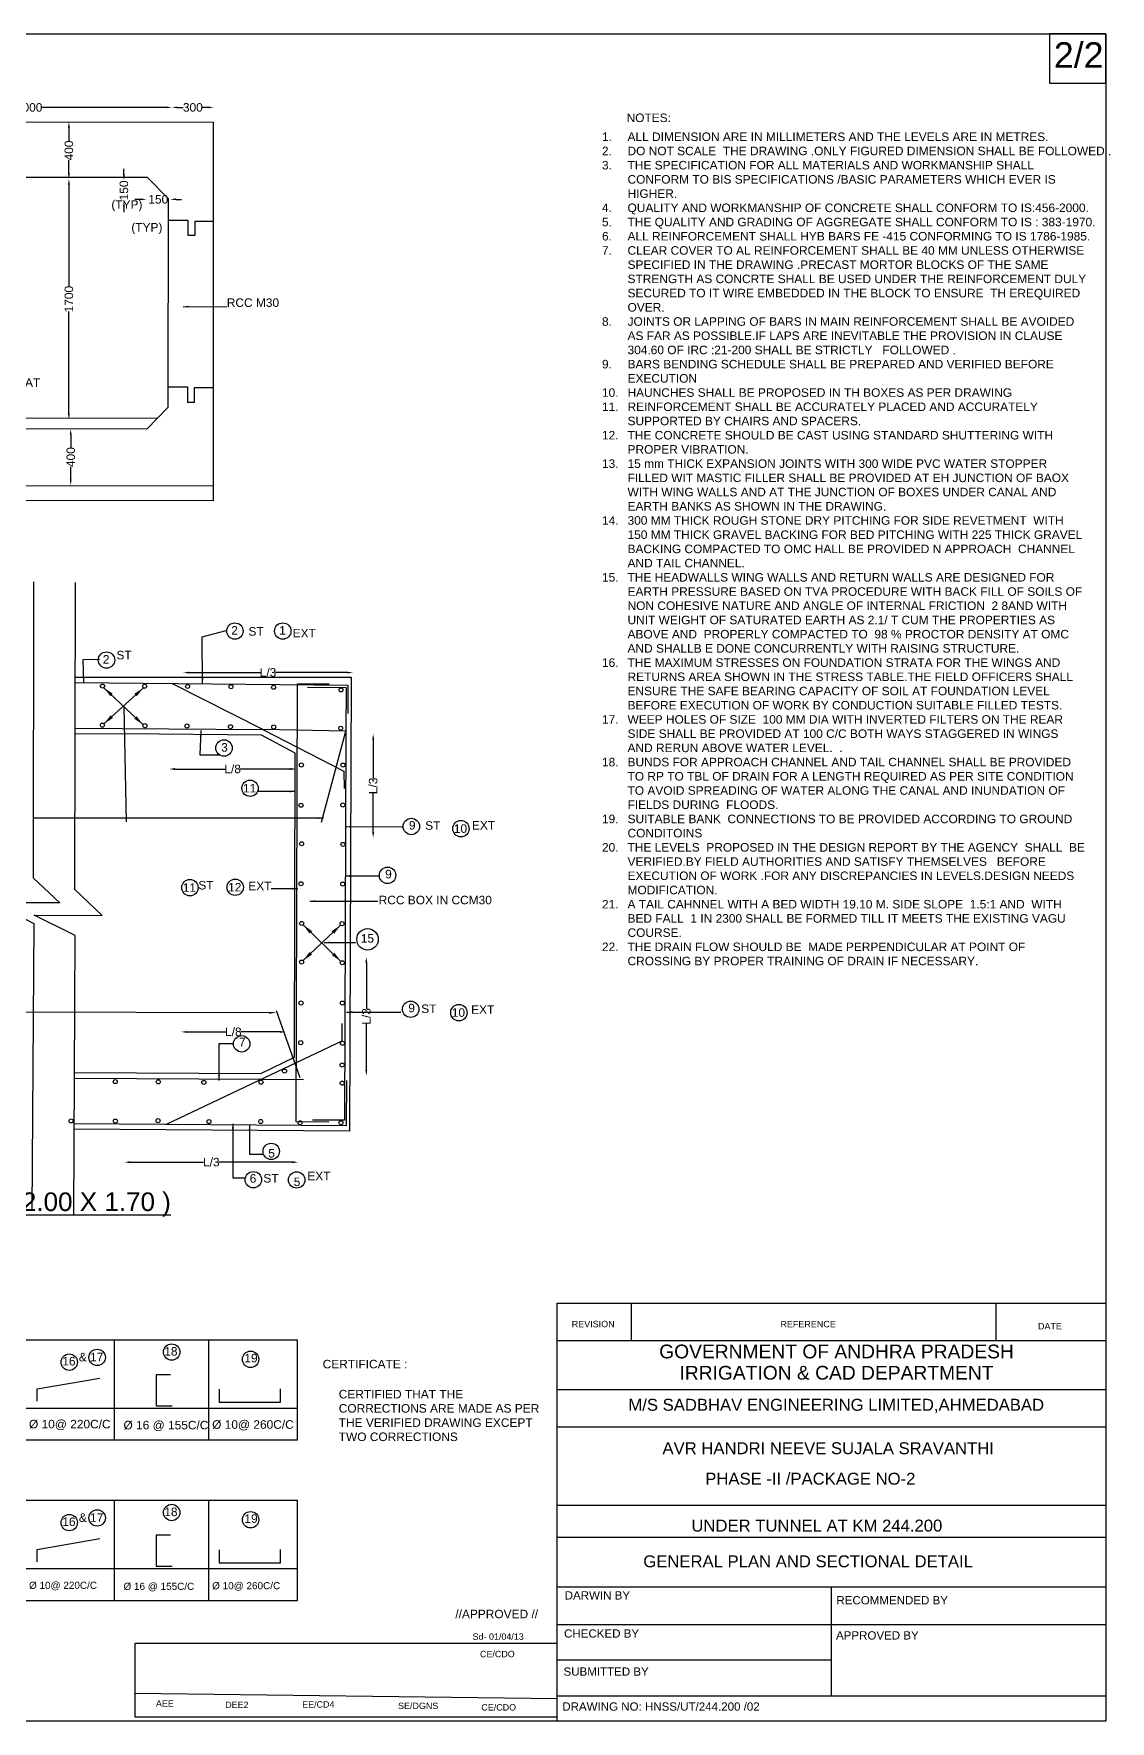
# Model space of a CAD drawing. Header units: millimetres. Extents: x 5124 to 5406002, y 2311 to 17238519.
# Drawn here: x 5220748 to 5228322, y 17187077 to 17198954 of the extents above; entities that cross this region are included whole.
import ezdxf

# ---------------------------------------------------------------- set-up
doc = ezdxf.new("R2010")
doc.units = ezdxf.units.MM
doc.header["$MEASUREMENT"] = 0
for name, color, linetype in [('DIMENSION', 7, 'Continuous'), ('DRAWING', 50, 'Continuous'), ('TEXT', 7, 'Continuous')]:
    doc.layers.add(name, color=color, linetype=linetype)
doc.styles.get("Standard").update_dxf_attribs({"font": 'arial.ttf', "height": 60})
doc.dimstyles.get("Standard").update_dxf_attribs({"dimtxt": 60, "dimasz": 40, "dimexe": 0.18, "dimexo": 0.0625, "dimgap": 0.09, "dimtad": 0, "dimdec": 0, "dimzin": 0, "dimdsep": 46, "dimtxsty": 'Standard', "dimcen": 0.09, "dimse1": 1, "dimse2": 1, "dimadec": 0, "dimazin": 0, "dimtfac": 1, "dimtdec": 0, "dimtofl": 0, "dimtmove": 0, "dimatfit": 3, "dimfxl": 1, "dimtolj": 1, "dimtzin": 0, "dimarcsym": 0})

# ---------------------------------------------------------------- blocks, each defined once
blk = doc.blocks.new('*D11')
at = {"layer": 'Defpoints', "color": 0, "transparency": 16777216}
for p in [(5219710, 17198439), (5221719, 17198439), (5221719, 17198435)]:
    blk.add_point(p, dxfattribs=at)
at = {"layer": 'DIMENSION', "color": 0, "lineweight": -2, "transparency": 16777216}
for p, q in [((5219750, 17198435), (5220625, 17198435)), ((5221679, 17198435), (5220805, 17198435))]:
    blk.add_line(p, q, dxfattribs=at)
at = {"layer": 'DIMENSION', "color": 0, "transparency": 16777216}
for points in [[(5219750, 17198442), (5219750, 17198429), (5219710, 17198435)], [(5221679, 17198442), (5221679, 17198429), (5221719, 17198435)]]:
    blk.add_solid(points, dxfattribs=at)
at = {"layer": 'DIMENSION', "color": 0, "transparency": 16777216, "insert": (5220715, 17198435), "char_height": 60, "attachment_point": 5}
blk.add_mtext('\\A1;2000', dxfattribs=at)
blk = doc.blocks.new('*D12')
at = {"layer": 'Defpoints', "color": 0, "transparency": 16777216}
for p in [(5221719, 17198439), (5222014, 17198439), (5222014, 17198435)]:
    blk.add_point(p, dxfattribs=at)
at = {"layer": 'DIMENSION', "color": 0, "lineweight": -2, "transparency": 16777216}
for p, q in [((5221759, 17198435), (5221800, 17198435)), ((5221974, 17198435), (5221933, 17198435))]:
    blk.add_line(p, q, dxfattribs=at)
at = {"layer": 'DIMENSION', "color": 0, "transparency": 16777216}
for points in [[(5221759, 17198442), (5221759, 17198429), (5221719, 17198435)], [(5221974, 17198442), (5221974, 17198429), (5222014, 17198435)]]:
    blk.add_solid(points, dxfattribs=at)
at = {"layer": 'DIMENSION', "color": 0, "transparency": 16777216, "insert": (5221867, 17198435), "char_height": 60, "attachment_point": 5}
blk.add_mtext('\\A1;300', dxfattribs=at)
blk = doc.blocks.new('*D22')
at = {"layer": 'Defpoints', "color": 0, "transparency": 16777216}
for p in [(5221008, 17196172), (5221008, 17196172), (5221007, 17195775)]:
    blk.add_point(p, dxfattribs=at)
at = {"layer": 'DIMENSION', "color": 0, "lineweight": -2, "transparency": 16777216}
for p, q in [((5221008, 17196132), (5221008, 17196041)), ((5221008, 17195815), (5221008, 17195906))]:
    blk.add_line(p, q, dxfattribs=at)
at = {"layer": 'DIMENSION', "color": 0, "transparency": 16777216}
for points in [[(5221001, 17196132), (5221014, 17196132), (5221008, 17196172)], [(5221001, 17195815), (5221014, 17195815), (5221008, 17195775)]]:
    blk.add_solid(points, dxfattribs=at)
at = {"layer": 'DIMENSION', "color": 0, "transparency": 16777216, "insert": (5221008, 17195974), "char_height": 60, "attachment_point": 5, "rotation": 90}
blk.add_mtext('\\A1;400', dxfattribs=at)
blk = doc.blocks.new('*D23')
at = {"layer": 'Defpoints', "color": 0, "transparency": 16777216}
for p in [(5220995, 17197932), (5221005, 17197932), (5221008, 17196241)]:
    blk.add_point(p, dxfattribs=at)
at = {"layer": 'DIMENSION', "color": 0, "lineweight": -2, "transparency": 16777216}
for p, q in [((5220995, 17197892), (5220995, 17197173)), ((5220995, 17196281), (5220995, 17197000))]:
    blk.add_line(p, q, dxfattribs=at)
at = {"layer": 'DIMENSION', "color": 0, "transparency": 16777216}
for points in [[(5220988, 17197892), (5221002, 17197892), (5220995, 17197932)], [(5220988, 17196281), (5221002, 17196281), (5220995, 17196241)]]:
    blk.add_solid(points, dxfattribs=at)
at = {"layer": 'DIMENSION', "color": 0, "transparency": 16777216, "insert": (5220995, 17197086), "char_height": 60, "attachment_point": 5, "rotation": 90}
blk.add_mtext('\\A1;1700', dxfattribs=at)
blk = doc.blocks.new('*D24')
at = {"layer": 'Defpoints', "color": 0, "transparency": 16777216}
for p in [(5220995, 17198333), (5221005, 17198333), (5221005, 17197932)]:
    blk.add_point(p, dxfattribs=at)
at = {"layer": 'DIMENSION', "color": 0, "lineweight": -2, "transparency": 16777216}
for p, q in [((5220995, 17198293), (5220995, 17198200)), ((5220995, 17197972), (5220995, 17198065))]:
    blk.add_line(p, q, dxfattribs=at)
at = {"layer": 'DIMENSION', "color": 0, "transparency": 16777216}
for points in [[(5220988, 17198293), (5221002, 17198293), (5220995, 17198333)], [(5220988, 17197972), (5221002, 17197972), (5220995, 17197932)]]:
    blk.add_solid(points, dxfattribs=at)
at = {"layer": 'DIMENSION', "color": 0, "transparency": 16777216, "insert": (5220995, 17198132), "char_height": 60, "attachment_point": 5, "rotation": 90}
blk.add_mtext('\\A1;400', dxfattribs=at)
blk = doc.blocks.new('*D30')
at = {"layer": 'Defpoints', "color": 0, "transparency": 16777216}
for p in [(5221701, 17193769), (5222594, 17193779), (5222594, 17193769)]:
    blk.add_point(p, dxfattribs=at)
at = {"layer": 'DIMENSION', "color": 0, "lineweight": -2, "transparency": 16777216}
for p, q in [((5221741, 17193779), (5222094, 17193779)), ((5222554, 17193779), (5222201, 17193779))]:
    blk.add_line(p, q, dxfattribs=at)
at = {"layer": 'DIMENSION', "color": 0, "transparency": 16777216}
for points in [[(5221741, 17193786), (5221741, 17193772), (5221701, 17193779)], [(5222554, 17193786), (5222554, 17193772), (5222594, 17193779)]]:
    blk.add_solid(points, dxfattribs=at)
at = {"layer": 'DIMENSION', "color": 0, "transparency": 16777216, "insert": (5222147, 17193779), "char_height": 60, "attachment_point": 5}
blk.add_mtext('\\A1;L/8', dxfattribs=at)
blk = doc.blocks.new('*D31')
at = {"layer": 'Defpoints', "color": 0, "transparency": 16777216}
for p in [(5223084, 17194025), (5223084, 17193295), (5223136, 17193295)]:
    blk.add_point(p, dxfattribs=at)
at = {"layer": 'DIMENSION', "color": 0, "lineweight": -2, "transparency": 16777216}
for p, q in [((5223136, 17193985), (5223136, 17193713)), ((5223136, 17193335), (5223136, 17193606))]:
    blk.add_line(p, q, dxfattribs=at)
at = {"layer": 'DIMENSION', "color": 0, "transparency": 16777216}
for points in [[(5223129, 17193985), (5223143, 17193985), (5223136, 17194025)], [(5223129, 17193335), (5223143, 17193335), (5223136, 17193295)]]:
    blk.add_solid(points, dxfattribs=at)
at = {"layer": 'DIMENSION', "color": 0, "transparency": 16777216, "insert": (5223136, 17193660), "char_height": 60, "attachment_point": 5, "rotation": 90}
blk.add_mtext('\\A1;L/3', dxfattribs=at)
blk = doc.blocks.new('*D32')
at = {"layer": 'Defpoints', "color": 0, "transparency": 16777216}
for p in [(5223088, 17192457), (5223088, 17192457), (5223088, 17191620)]:
    blk.add_point(p, dxfattribs=at)
at = {"layer": 'DIMENSION', "color": 0, "lineweight": -2, "transparency": 16777216}
for p, q in [((5223088, 17192417), (5223088, 17192092)), ((5223088, 17191660), (5223088, 17191985))]:
    blk.add_line(p, q, dxfattribs=at)
at = {"layer": 'DIMENSION', "color": 0, "transparency": 16777216}
for points in [[(5223081, 17192417), (5223094, 17192417), (5223088, 17192457)], [(5223081, 17191660), (5223094, 17191660), (5223088, 17191620)]]:
    blk.add_solid(points, dxfattribs=at)
at = {"layer": 'DIMENSION', "color": 0, "transparency": 16777216, "insert": (5223088, 17192038), "char_height": 60, "attachment_point": 5, "rotation": 90}
blk.add_mtext('\\A1;L/3', dxfattribs=at)
blk = doc.blocks.new('*D33')
at = {"layer": 'Defpoints', "color": 0, "transparency": 16777216}
for p in [(5221386, 17191024), (5222608, 17191024), (5222608, 17191012)]:
    blk.add_point(p, dxfattribs=at)
at = {"layer": 'DIMENSION', "color": 0, "lineweight": -2, "transparency": 16777216}
for p, q in [((5221426, 17191012), (5221943, 17191012)), ((5222568, 17191012), (5222050, 17191012))]:
    blk.add_line(p, q, dxfattribs=at)
at = {"layer": 'DIMENSION', "color": 0, "transparency": 16777216}
for points in [[(5221426, 17191019), (5221426, 17191005), (5221386, 17191012)], [(5222568, 17191019), (5222568, 17191005), (5222608, 17191012)]]:
    blk.add_solid(points, dxfattribs=at)
at = {"layer": 'DIMENSION', "color": 0, "transparency": 16777216, "insert": (5221997, 17191012), "char_height": 60, "attachment_point": 5}
blk.add_mtext('\\A1;L/3', dxfattribs=at)
blk = doc.blocks.new('*D34')
at = {"layer": 'Defpoints', "color": 0, "transparency": 16777216}
for p in [(5221784, 17191937), (5222520, 17191937), (5222520, 17191929)]:
    blk.add_point(p, dxfattribs=at)
at = {"layer": 'DIMENSION', "color": 0, "lineweight": -2, "transparency": 16777216}
for p, q in [((5221824, 17191929), (5222099, 17191929)), ((5222480, 17191929), (5222205, 17191929))]:
    blk.add_line(p, q, dxfattribs=at)
at = {"layer": 'DIMENSION', "color": 0, "transparency": 16777216}
for points in [[(5221824, 17191935), (5221824, 17191922), (5221784, 17191929)], [(5222480, 17191935), (5222480, 17191922), (5222520, 17191929)]]:
    blk.add_solid(points, dxfattribs=at)
at = {"layer": 'DIMENSION', "color": 0, "transparency": 16777216, "insert": (5222152, 17191929), "char_height": 60, "attachment_point": 5}
blk.add_mtext('\\A1;L/8', dxfattribs=at)
blk = doc.blocks.new('*D42')
at = {"layer": 'Defpoints', "color": 0, "transparency": 16777216}
for p in [(5221799, 17194486), (5222993, 17194467), (5222993, 17194458)]:
    blk.add_point(p, dxfattribs=at)
at = {"layer": 'DIMENSION', "color": 0, "lineweight": -2, "transparency": 16777216}
for p, q in [((5221839, 17194458), (5222343, 17194458)), ((5222953, 17194458), (5222449, 17194458))]:
    blk.add_line(p, q, dxfattribs=at)
at = {"layer": 'DIMENSION', "color": 0, "transparency": 16777216}
for points in [[(5221839, 17194464), (5221839, 17194451), (5221799, 17194458)], [(5222953, 17194464), (5222953, 17194451), (5222993, 17194458)]]:
    blk.add_solid(points, dxfattribs=at)
at = {"layer": 'DIMENSION', "color": 0, "transparency": 16777216, "insert": (5222396, 17194458), "char_height": 60, "attachment_point": 5}
blk.add_mtext('\\A1;L/3', dxfattribs=at)
blk = doc.blocks.new('*D52')
at = {"layer": 'Defpoints', "color": 0, "transparency": 16777216}
for p in [(5221380, 17197924), (5221382, 17197924), (5221380, 17197778)]:
    blk.add_point(p, dxfattribs=at)
at = {"layer": 'DIMENSION', "color": 0, "lineweight": -2, "transparency": 16777216}
for p, q in [((5221382, 17197964), (5221382, 17198004)), ((5221382, 17197738), (5221382, 17197698))]:
    blk.add_line(p, q, dxfattribs=at)
at = {"layer": 'DIMENSION', "color": 0, "transparency": 16777216}
for points in [[(5221375, 17197964), (5221389, 17197964), (5221382, 17197924)], [(5221375, 17197738), (5221389, 17197738), (5221382, 17197778)]]:
    blk.add_solid(points, dxfattribs=at)
at = {"layer": 'DIMENSION', "color": 0, "transparency": 16777216, "insert": (5221382, 17197851), "char_height": 60, "attachment_point": 5, "rotation": 90}
blk.add_mtext('\\A1;150', dxfattribs=at)
blk = doc.blocks.new('*D53')
at = {"layer": 'Defpoints', "color": 0, "transparency": 16777216}
for p in [(5221540, 17197788), (5221540, 17197733), (5221708, 17197733)]:
    blk.add_point(p, dxfattribs=at)
at = {"layer": 'DIMENSION', "color": 0, "lineweight": -2, "transparency": 16777216}
for p, q in [((5221500, 17197788), (5221460, 17197788)), ((5221748, 17197788), (5221788, 17197788))]:
    blk.add_line(p, q, dxfattribs=at)
at = {"layer": 'DIMENSION', "color": 0, "transparency": 16777216}
for points in [[(5221500, 17197795), (5221500, 17197782), (5221540, 17197788)], [(5221748, 17197795), (5221748, 17197782), (5221708, 17197788)]]:
    blk.add_solid(points, dxfattribs=at)
at = {"layer": 'DIMENSION', "color": 0, "transparency": 16777216, "insert": (5221624, 17197788), "char_height": 60, "attachment_point": 5}
blk.add_mtext('\\A1;150', dxfattribs=at)

msp = doc.modelspace()

# ---------------------------------------------------------------- linework, layer by layer
at = {"layer": 'DIMENSION', "color": 0}
msp.add_lwpolyline([(5228290.7, 17198953.6), (5227894.9, 17198953.6), (5227894.9, 17198605.6), (5228290.7, 17198605.6)], close=True, dxfattribs=at)
msp.add_lwpolyline([(5221381, 17194216.2), (5221397.4, 17193407.5)], dxfattribs=at)
msp.add_circle((5223096.2, 17192580.2), 75.3, dxfattribs=at)
at = {"layer": 'DRAWING', "color": 0}
msp.add_lwpolyline([(5211418.9, 17198953.6), (5228290.7, 17198953.6), (5228290.7, 17187077.5), (5211418.9, 17187077.5)], close=True, dxfattribs=at)
for points in [[(5212590.6, 17198333.1), (5222011.1, 17198330.9), (5222010.5, 17195666), (5212538.9, 17195668.2), (5212539, 17195775), (5222010.5, 17195772.8)], [(5219713.5, 17197794.1), (5219860.6, 17197944.6), (5221544.7, 17197944.2), (5221694.1, 17197793.7), (5221690.9, 17196322.6), (5221543.6, 17196171.7), (5219859.4, 17196174), (5219714.6, 17196325.7), (5219713.5, 17197794.1)], [(5221693.8, 17197641.7), (5221832.9, 17197641.7), (5221832.8, 17197535.3), (5221883.4, 17197535.3), (5221883.4, 17197635.5), (5222011, 17197635.5)], [(5221691.2, 17196469.5), (5221829.8, 17196469.5), (5221829.7, 17196361), (5221879.1, 17196361), (5221879.1, 17196464.5), (5222010.7, 17196464.5)], [(5219787, 17196249.9), (5221617.2, 17196247.1)], [(5220745.1, 17195095.5), (5220744.6, 17193013.7), (5220931.8, 17192836.2), (5220464, 17192836.3), (5220747.7, 17192690.7), (5220734.8, 17190669.4)], [(5221030, 17190645.1), (5221038.6, 17192607.5), (5220750.3, 17192749.3), (5221228.7, 17192747.9), (5221037, 17192930.9), (5221041.2, 17195091.5)], [(5221039.9, 17194425.7), (5222982.2, 17194425.2), (5222970.4, 17191229.4)], [(5222960.6, 17194170.2), (5222960.7, 17194365.8), (5221039.8, 17194385.2)], [(5222672.9, 17194354.7), (5222946.2, 17194351.6), (5222944.7, 17194046), (5222360.6, 17194057.3), (5221722.8, 17194378.3)], [(5222823.2, 17191293.4), (5222593.1, 17191296.7), (5222602.6, 17194378.6), (5222825.7, 17194378.6)], [(5221039.2, 17194065.6), (5222360.6, 17194057.3), (5222930.4, 17193764.8), (5222931.6, 17193640.9)], [(5221034.4, 17191642.3), (5222345.5, 17191635.5), (5222583.2, 17191751.4), (5222586.9, 17193891.2), (5222350.2, 17194016.5), (5221391.7, 17194025.5), (5221039.1, 17194023.2)], [(5222944.7, 17194046), (5222934.8, 17191306.8), (5222709.5, 17191306.9)], [(5222772.9, 17193404.9), (5222944.7, 17194046)], [(5222623.1, 17191606.1), (5222456.1, 17192076.6)], [(5221682, 17191278.9), (5222917.4, 17191866.7), (5222917.5, 17191988.8)], [(5221032.8, 17191283.7), (5222948.9, 17191269.6), (5222951.2, 17191586.9)], [(5222645.4, 17191591.1), (5222346.3, 17191595), (5221034.2, 17191600.7)], [(5222970.4, 17191229.4), (5221032.6, 17191244.6)]]:
    msp.add_lwpolyline(points, dxfattribs=at)
for centre in [(5221231.6, 17194362.5), (5221528.6, 17194361.7), (5221830.2, 17194360.1), (5222135.1, 17194357.9), (5222435.4, 17194354.2), (5222909.9, 17194335.9), (5221230.8, 17194087.6), (5221529.9, 17194083.9), (5221826.5, 17194081.6), (5222132.2, 17194076.4), (5222436, 17194074.9), (5222907.8, 17194066.2), (5222631, 17193807.4), (5222923, 17193806.6), (5222628.7, 17193523.7), (5222922.2, 17193525.9), (5222632.5, 17193252.8), (5222923, 17193248.6), (5222628.4, 17192971.8), (5222921.8, 17192969.4), (5222632.9, 17192692.1), (5222917.2, 17192690.8), (5222632, 17192420.4), (5222918.8, 17192415.3), (5222628.1, 17192132.2), (5222919.5, 17192131.7), (5222626.4, 17191853.1), (5222920.3, 17191848.9), (5222917.6, 17191696.1), (5221321.3, 17191579.3), (5221624.4, 17191577.3), (5221944.6, 17191573.4), (5222346.6, 17191574.8), (5222512.1, 17191653.5), (5222918, 17191568.2), (5221010.5, 17191302.5), (5221622.3, 17191304), (5221322, 17191301.3), (5221980.3, 17191297.4), (5222345, 17191298.5), (5222621.9, 17191289), (5222909.2, 17191289.6)]:
    msp.add_circle(centre, 14.3, dxfattribs=at)
at = {"layer": 'TEXT', "color": 0}
for points in [[(5224430.5, 17190019.7), (5228290.7, 17190019.7), (5228290.7, 17187077.5), (5224430.5, 17187077.5)], [(5222600.1, 17189055.1), (5211847.6, 17189055.1), (5211847.6, 17189762.9), (5222600.1, 17189762.9)], [(5222600.1, 17187925.6), (5211847.6, 17187925.6), (5211847.6, 17188633.4), (5222600.1, 17188633.4)]]:
    msp.add_lwpolyline(points, close=True, dxfattribs=at)
for points in [[(5224952.8, 17189757.6), (5224952.8, 17190019.7)], [(5227517.2, 17190019.7), (5227517.2, 17189757.6)], [(5221315.3, 17189054.8), (5221315.3, 17189761.5)], [(5221980.2, 17189054.8), (5221980.2, 17189761.5)], [(5224430.5, 17189757.6), (5228290.7, 17189757.6)], [(5220771.7, 17189329.5), (5220771.7, 17189415.8), (5221213.2, 17189492.5)], [(5221709.4, 17189515.6), (5221607.9, 17189515.6), (5221607.9, 17189298.2), (5221720.8, 17189298.2)], [(5222052.1, 17189414), (5222052.1, 17189322.3), (5222483.5, 17189322.3), (5222483.5, 17189416.6)], [(5224430.5, 17189413.3), (5228290.7, 17189413.3)], [(5211842.6, 17189281.1), (5222601.5, 17189281.1)], [(5224430.5, 17189148.5), (5228290.7, 17189148.5)], [(5221315.3, 17187925.3), (5221315.3, 17188632)], [(5221980.2, 17187925.3), (5221980.2, 17188632)], [(5224430.5, 17188599.1), (5228290.7, 17188599.1)], [(5220771.7, 17188200), (5220771.7, 17188286.3), (5221213.2, 17188363)], [(5221709.4, 17188386.1), (5221607.9, 17188386.1), (5221607.9, 17188168.7), (5221720.8, 17188168.7)], [(5224430.5, 17188374), (5228290.7, 17188374)], [(5222052.1, 17188284.5), (5222052.1, 17188192.8), (5222483.5, 17188192.8), (5222483.5, 17188287.1)], [(5211842.6, 17188151.6), (5222601.5, 17188151.6)], [(5224430.5, 17188023.1), (5228290.7, 17188023.1)], [(5226360.6, 17187255.2), (5226360.6, 17188023.1)], [(5224430.5, 17187758.3), (5228290.7, 17187758.3)], [(5224430.5, 17187625.3), (5221459, 17187625.3), (5221459, 17187109.1), (5224430.5, 17187109.1)], [(5226360.6, 17187506.8), (5224430.5, 17187506.8)], [(5224430.5, 17187235.6), (5221459, 17187271.9)], [(5224430.5, 17187255.2), (5228290.7, 17187255.2)]]:
    msp.add_lwpolyline(points, dxfattribs=at)
for centre in [(5222163, 17194749.9), (5222500, 17194749.9), (5221259.3, 17194545.8), (5222086.4, 17193926.8), (5222269.5, 17193643.5), (5223404.5, 17193374.5), (5223753.3, 17193359), (5221846.3, 17192944.1), (5222165.1, 17192946.8), (5223237.1, 17193030.9), (5223399.8, 17192088.4), (5223739, 17192064.3), (5222210.7, 17191845), (5222418.5, 17191088), (5222292.6, 17190888.7), (5222597.6, 17190886.9), (5220997.3, 17189604.8), (5221194, 17189637.9), (5221718, 17189675.9), (5222273.3, 17189624.7), (5221718, 17188546.4), (5220997.3, 17188475.4), (5221194, 17188508.4), (5222273.3, 17188495.3)]:
    msp.add_circle(centre, 57.7, dxfattribs=at)

# ---------------------------------------------------------------- texts
at = {"layer": 'DIMENSION', "color": 0}
msp.add_text('CERTIFICATE :', height=60, dxfattribs=at).set_placement((5222780.7, 17189560.9))
at = {"layer": 'DIMENSION', "color": 0, "insert": (5224685.8, 17198258.7), "char_height": 60, "attachment_point": 1}
msp.add_mtext_dynamic_manual_height_columns('\\pi-180,l240,t240;1.^IALL DIMENSION ARE IN MILLIMETERS AND THE LEVELS ARE IN METRES.\\P2.^IDO NOT SCALE  THE DRAWING .ONLY FIGURED DIMENSION SHALL BE FOLLOWED .\\P3.^ITHE SPECIFICATION FOR ALL MATERIALS AND WORKMANSHIP SHALL CONFORM TO BIS SPECIFICATIONS /BASIC PARAMETERS WHICH EVER IS HIGHER.\\P4.^IQUALITY AND WORKMANSHIP OF CONCRETE SHALL CONFORM TO IS:456-2000.\\P5.^ITHE QUALITY AND GRADING OF AGGREGATE SHALL CONFORM TO IS : 383-1970.\\P6.^IALL REINFORCEMENT SHALL HYB BARS FE -415 CONFORMING TO IS 1786-1985.\\P7.^ICLEAR COVER TO AL REINFORCEMENT SHALL BE 40 MM UNLESS OTHERWISE SPECIFIED IN THE DRAWING .PRECAST MORTOR BLOCKS OF THE SAME STRENGTH AS CONCRTE SHALL BE USED UNDER THE REINFORCEMENT DULY SECURED TO IT WIRE EMBEDDED IN THE BLOCK TO ENSURE  TH EREQUIRED OVER.\\P8.^IJOINTS OR LAPPING OF BARS IN MAIN REINFORCEMENT SHALL BE AVOIDED AS FAR AS POSSIBLE.IF LAPS ARE INEVITABLE THE PROVISION IN CLAUSE 304.60 OF IRC :21-200 SHALL BE STRICTLY   FOLLOWED .\\P9.^IBARS BENDING SCHEDULE SHALL BE PREPARED AND VERIFIED BEFORE EXECUTION \\P10.^IHAUNCHES SHALL BE PROPOSED IN TH BOXES AS PER DRAWING \\P11.^IREINFORCEMENT SHALL BE ACCURATELY PLACED AND ACCURATELY SUPPORTED BY CHAIRS AND SPACERS.\\P12.^ITHE CONCRETE SHOULD BE CAST USING STANDARD SHUTTERING WITH PROPER VIBRATION.\\P13.^I15 mm THICK EXPANSION JOINTS WITH 300 WIDE PVC WATER STOPPER FILLED WIT MASTIC FILLER SHALL BE PROVIDED AT EH JUNCTION OF BAOX WITH WING WALLS AND AT THE JUNCTION OF BOXES UNDER CANAL AND EARTH BANKS AS SHOWN IN THE DRAWING.\\P14.^I300 MM THICK ROUGH STONE DRY PITCHING FOR SIDE REVETMENT  WITH  150 MM THICK GRAVEL BACKING FOR BED PITCHING WITH 225 THICK GRAVEL BACKING COMPACTED TO OMC HALL BE PROVIDED N APPROACH  CHANNEL AND TAIL CHANNEL.\\P15.^ITHE HEADWALLS WING WALLS AND RETURN WALLS ARE DESIGNED FOR EARTH PRESSURE BASED ON TVA PROCEDURE WITH BACK FILL OF SOILS OF NON COHESIVE NATURE AND ANGLE OF INTERNAL FRICTION  2 8AND WITH UNIT WEIGHT OF SATURATED EARTH AS 2.1/ T CUM THE PROPERTIES AS ABOVE AND  PROPERLY COMPACTED TO  98 % PROCTOR DENSITY AT OMC AND SHALLB E DONE CONCURRENTLY WITH RAISING STRUCTURE.\\P16.^ITHE MAXIMUM STRESSES ON FOUNDATION STRATA FOR THE WINGS AND RETURNS AREA SHOWN IN THE STRESS TABLE.THE FIELD OFFICERS SHALL ENSURE THE SAFE BEARING CAPACITY OF SOIL AT FOUNDATION LEVEL BEFORE EXECUTION OF WORK BY CONDUCTION SUITABLE FILLED TESTS.\\P17.^IWEEP HOLES OF SIZE  100 MM DIA WITH INVERTED FILTERS ON THE REAR SIDE SHALL BE PROVIDED AT 100 C/C BOTH WAYS STAGGERED IN WINGS AND RERUN ABOVE WATER LEVEL.  .\\P18.^IBUNDS FOR APPROACH CHANNEL AND TAIL CHANNEL SHALL BE PROVIDED TO RP TO TBL OF DRAIN FOR A LENGTH REQUIRED AS PER SITE CONDITION  TO AVOID SPREADING OF WATER ALONG THE CANAL AND INUNDATION OF FIELDS DURING  FLOODS.\\P19.^ISUITABLE BANK  CONNECTIONS TO BE PROVIDED ACCORDING TO GROUND CONDITOINS\\P20.^ITHE LEVELS  PROPOSED IN THE DESIGN REPORT BY THE AGENCY  SHALL  BE VERIFIED.BY FIELD AUTHORITIES AND SATISFY THEMSELVES   BEFORE EXECUTION OF WORK .FOR ANY DISCREPANCIES IN LEVELS.DESIGN NEEDS MODIFICATION.\\P21.^IA TAIL CAHNNEL WITH A BED WIDTH 19.10 M. SIDE SLOPE  1.5:1 AND  WITH BED FALL  1 IN 2300 SHALL BE FORMED TILL IT MEETS THE EXISTING VAGU COURSE.\\P22.^ITHE DRAIN FLOW SHOULD BE  MADE PERPENDICULAR AT POINT OF CROSSING BY PROPER TRAINING OF DRAIN IF NECESSARY.', width=3457.364, gutter_width=300, heights=[0], dxfattribs=at)
at = {"layer": 'DIMENSION', "color": 0, "insert": (5222893.7, 17189409.4), "char_height": 60, "width": 1434.475, "attachment_point": 1}
msp.add_mtext('CERTIFIED THAT THE  CORRECTIONS ARE MADE AS PER  THE VERIFIED DRAWING EXCEPT  TWO CORRECTIONS', dxfattribs=at)
at = {"layer": 'TEXT', "color": 0}
for s, height, p in [('2/2', 180, (5227925.7, 17198714)), ('NOTES:', 60, (5224919.1, 17198332.1)), ('(TYP)', 60, (5221293.6, 17197721.8)), ('(TYP)', 60, (5221434.2, 17197561.5)), ('RCC M30', 60, (5222106, 17197031.2)), ('WEARING COAT ', 60, (5220136.8, 17196468.6)), ('2', 60, (5222137.3, 17194724.8)), ('ST', 60, (5222258.5, 17194717.5)), ('1', 60, (5222474.3, 17194724.8)), ('EXT', 60, (5222569.6, 17194705.2)), ('2', 60, (5221233.5, 17194520.7)), ('ST', 60, (5221329.4, 17194550.8)), ('3', 60, (5222066.6, 17193901.1)), ('11', 60, (5222219.7, 17193614.2)), ('9', 60, (5223387.6, 17193353.1)), ('ST', 60, (5223502, 17193351.4)), ('10', 60, (5223703.5, 17193329.7)), ('EXT', 60, (5223830.8, 17193353.2)), ('ST', 60, (5221905.9, 17192931.3)), ('12', 60, (5222115.3, 17192917.4)), ('EXT', 60, (5222257.3, 17192925.9)), ('9', 60, (5223220.3, 17193009.5)), ('11', 60, (5221796.5, 17192914.8)), ('RCC BOX IN CCM30', 60, (5223174.9, 17192826.8)), ('15', 60, (5223049, 17192557)), ('9', 60, (5223383, 17192067)), ('ST', 60, (5223473.9, 17192061.6)), ('10', 60, (5223689.2, 17192035)), ('EXT', 60, (5223825.3, 17192056.2)), ('7', 60, (5222191.4, 17191827.4)), ('5', 60, (5222397.9, 17191045.2)), ('6', 60, (5222266.8, 17190867.6)), ('ST', 60, (5222363.4, 17190868.8)), ('5', 60, (5222577, 17190844.1)), ('EXT', 60, (5222672.9, 17190884.6)), ('%%UREINFORCEMENT DETAILS OF BARREL (4 VENTS OF 2.00 X 1.70 )', 131.041, (5215935.1, 17190668.1)), ('REVISION ', 45.19, (5224533.2, 17189850.2)), ('REFERENCE ', 45.19, (5226001.7, 17189849.8)), ('DATE ', 45.19, (5227813.8, 17189835.2)), ('& 17', 60, (5221064.8, 17189610.3)), ('18', 60, (5221666, 17189650.6)), ('19', 60, (5222229.8, 17189603.3)), ('GOVERNMENT OF ANDHRA PRADESH ', 96.841, (5225148.7, 17189631.4)), ('16', 60, (5220948.4, 17189581.3)), ('IRRIGATION & CAD DEPARTMENT ', 96.841, (5225291.3, 17189481.8)), ('M/S SADBHAV ENGINEERING LIMITED,AHMEDABAD ', 83.929, (5224931.9, 17189262.8)), ('Ø 10@ 220C/C', 60, (5220714.3, 17189138.6)), ('Ø 16 @ 155C/C', 60, (5221379.2, 17189131.5)), ('Ø 10@ 260C/C', 60, (5222002.9, 17189135.9)), ('AVR HANDRI NEEVE SUJALA SRAVANTHI ', 83.929, (5225171.5, 17188957)), ('PHASE -II /PACKAGE NO-2', 83.929, (5225472.7, 17188742.5)), ('16', 60, (5220948.4, 17188451.8)), ('& 17', 60, (5221064.8, 17188480.9)), ('18', 60, (5221666, 17188521.1)), ('19', 60, (5222229.8, 17188473.8)), ('UNDER TUNNEL AT KM 244.200', 83.929, (5225375, 17188412.5)), ('GENERAL PLAN AND SECTIONAL DETAIL ', 83.929, (5225036.7, 17188161)), ('Ø 10@ 220C/C', 50, (5220714.3, 17188009.2)), ('Ø 16 @ 155C/C', 50, (5221379.2, 17188002)), ('Ø 10@ 260C/C', 50, (5222002.9, 17188006.4)), ('DARWIN BY ', 58.1, (5224483.6, 17187934.2)), ('RECOMMENDED BY ', 58.105, (5226395.7, 17187899.9)), ('//APPROVED //', 60, (5223714, 17187801.9)), ('Sd- 01/04/13', 45, (5223835.6, 17187650.5)), ('CHECKED BY ', 58.105, (5224479.4, 17187666.1)), ('APPROVED BY ', 58.105, (5226392.8, 17187652.7)), ('CE/CDO', 45, (5223887.6, 17187528)), ('SUBMITTED BY ', 58.105, (5224475.3, 17187398)), ('AEE', 45, (5221607.6, 17187180.3)), ('DEE2', 45, (5222094.8, 17187170)), ('EE/CD4', 45, (5222636.5, 17187173.5)), ('SE/DGNS', 45, (5223311.1, 17187163.2)), ('CE/CDO', 45, (5223897.1, 17187153)), ('DRAWING NO: HNSS/UT/244.200 /02', 58.105, (5224466.6, 17187152))]:
    msp.add_text(s, height=height, dxfattribs=at).set_placement(p)

# ---------------------------------------------------------------- dimensions: what is measured, and where the dimension line sits
at = {"layer": 'DIMENSION', "color": 0}
for base, p1, p2, text, picture, middle in [((5221719.2, 17198435.4), (5219710.4, 17198438.8), (5221719.2, 17198438.8), '2000', '*D11', (5220714.8, 17198435.4)), ((5222014, 17198435.4), (5221719.2, 17198438.8), (5222014, 17198438.8), '300', '*D12', (5221866.6, 17198435.4)), ((5221539.5, 17197788.5), (5221708.5, 17197733), (5221539.5, 17197733), '150', '*D53', (5221624, 17197788.5)), ((5222993.4, 17194457.7), (5221798.5, 17194486.4), (5222993.4, 17194466.8), 'L/3', '*D42', (5222396, 17194457.7)), ((5222594.2, 17193779), (5221700.7, 17193769.1), (5222594.2, 17193769.1), 'L/8', '*D30', (5222147.5, 17193779)), ((5222520, 17191928.5), (5221784, 17191937.4), (5222520, 17191937.4), 'L/8', '*D34', (5222152, 17191928.5)), ((5222607.7, 17191012.1), (5221385.8, 17191024.2), (5222607.7, 17191024.2), 'L/3', '*D33', (5221996.8, 17191012.1))]:
    dim = msp.add_linear_dim(base=base, p1=p1, p2=p2, text=text, dimstyle='Standard', dxfattribs=at)
    dim.commit()
    dim.dimension.update_dxf_attribs({"geometry": picture, "text_midpoint": middle})
for base, p1, p2, text, picture, middle in [((5220994.9, 17198332.8), (5221005.4, 17197931.7), (5221005.5, 17198332.8), '400', '*D24', (5220994.9, 17198132.2)), ((5221382, 17197923.5), (5221380.5, 17197778), (5221380.5, 17197923.5), '150', '*D52', (5221382, 17197850.8)), ((5220994.8, 17197931.7), (5221007.7, 17196241.2), (5221005.4, 17197931.7), '1700', '*D23', (5220994.8, 17197086.4)), ((5221007.7, 17196172.4), (5221007.3, 17195774.7), (5221007.7, 17196172.4), '400', '*D22', (5221007.7, 17195973.5)), ((5223135.9, 17193294.9), (5223083.7, 17194024.5), (5223083.7, 17193294.9), 'L/3', '*D31', (5223135.9, 17193659.7))]:
    dim = msp.add_linear_dim(base=base, p1=p1, p2=p2, angle=90, text=text, dimstyle='Standard', dxfattribs=at)
    dim.commit()
    dim.dimension.update_dxf_attribs({"geometry": picture, "text_midpoint": middle})
dim = msp.add_linear_dim(base=(5223087.5, 17192457.4), p1=(5223088.1, 17191619.5), p2=(5223088.1, 17192457.4), angle=90, text='L/3', dimstyle='Standard', dxfattribs=at)
dim.commit()
dim.dimension.update_dxf_attribs({"geometry": '*D32', "text_midpoint": (5223087.5, 17192038.4), "dimtype": 160})

# ---------------------------------------------------------------- leaders
for points in [[(5221798.7, 17197033.1), (5222106, 17197031.2)], [(5221935, 17194376.1), (5221933.5, 17194708.4), (5222101.4, 17194753.7)], [(5221100, 17194384.4), (5221094.9, 17194548.6), (5221210.5, 17194552.9)], [(5221923.9, 17194049.5), (5221917.3, 17193879.1), (5222055.8, 17193879.1)], [(5222588.5, 17193621), (5222321, 17193621)], [(5222785.3, 17193433.6), (5220740.7, 17193433.6)], [(5222942.3, 17193373), (5223346.8, 17193374.3)], [(5222940.7, 17193027.8), (5223179.3, 17193027.8)], [(5222605.5, 17192936.9), (5222418.5, 17192936.9)], [(5222689.6, 17192849.5), (5223167.9, 17192849.5)], [(5222790.4, 17192557.7), (5223010.7, 17192557.7)], [(5222442.2, 17192062.8), (5220069.8, 17192068.6)], [(5222948.6, 17192068.7), (5223329.6, 17192068.7)], [(5222051.8, 17191587.9), (5222051.8, 17191847.4), (5222154.8, 17191847.4)], [(5222147.3, 17191282.2), (5222147.3, 17190903), (5222236.5, 17190903)], [(5222266.1, 17191277.3), (5222266.1, 17191068.3), (5222361.7, 17191068.3)]]:
    msp.add_leader(points, dimstyle='Standard', override={"dimgap": 0.09, "dimtad": 0}, dxfattribs=at)
at = {"layer": 'DRAWING', "color": 0}
for points in [[(5221240.9, 17194351.5), (5221517.3, 17194090.7)], [(5221517.3, 17194090.7), (5221240.9, 17194351.5)], [(5221519.6, 17194350.5), (5221241.4, 17194097.2)], [(5221241.4, 17194097.2), (5221519.6, 17194350.5)], [(5222907.1, 17192680.6), (5222642.4, 17192430.3)], [(5222642.4, 17192430.3), (5222907.1, 17192680.6)], [(5222643.2, 17192682.1), (5222908.5, 17192425.3)], [(5222908.5, 17192425.3), (5222643.2, 17192682.1)]]:
    msp.add_leader(points, dimstyle='Standard', override={"dimtxt": 100, "dimasz": 75, "dimgap": 0.09, "dimtad": 0, "dimtih": 0, "dimtoh": 0, "dimdec": 0, "dimzin": 2, "dimtdec": 0}, dxfattribs=at)

doc.saveas('drawing.dxf')
